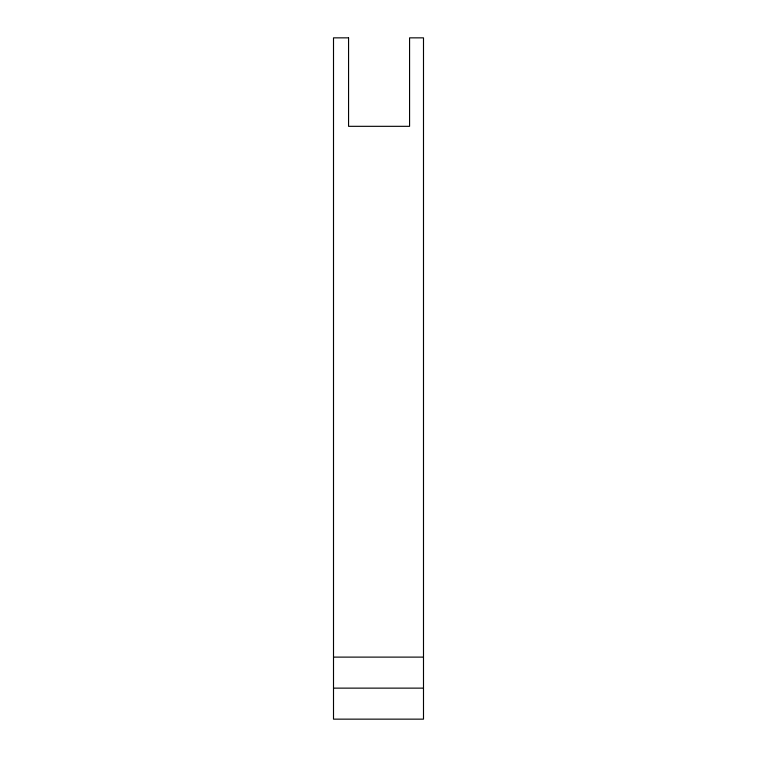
<?xml version="1.0" encoding="UTF-8"?>
<svg xmlns="http://www.w3.org/2000/svg" width="757" height="757" viewBox="0 0 757 757"><rect width="100%" height="100%" fill="white"/><g stroke="black" fill="none" stroke-linecap="round" stroke-linejoin="round"><path stroke-width="1.14" d="M333.506 657.114L423.494 657.114M333.506 688.132L423.494 688.132M348.561 37.85L333.506 37.85L333.506 719.15L423.494 719.15L423.494 37.85L409.575 37.85L409.575 126.324L348.561 126.324L348.561 37.85"/></g></svg>
